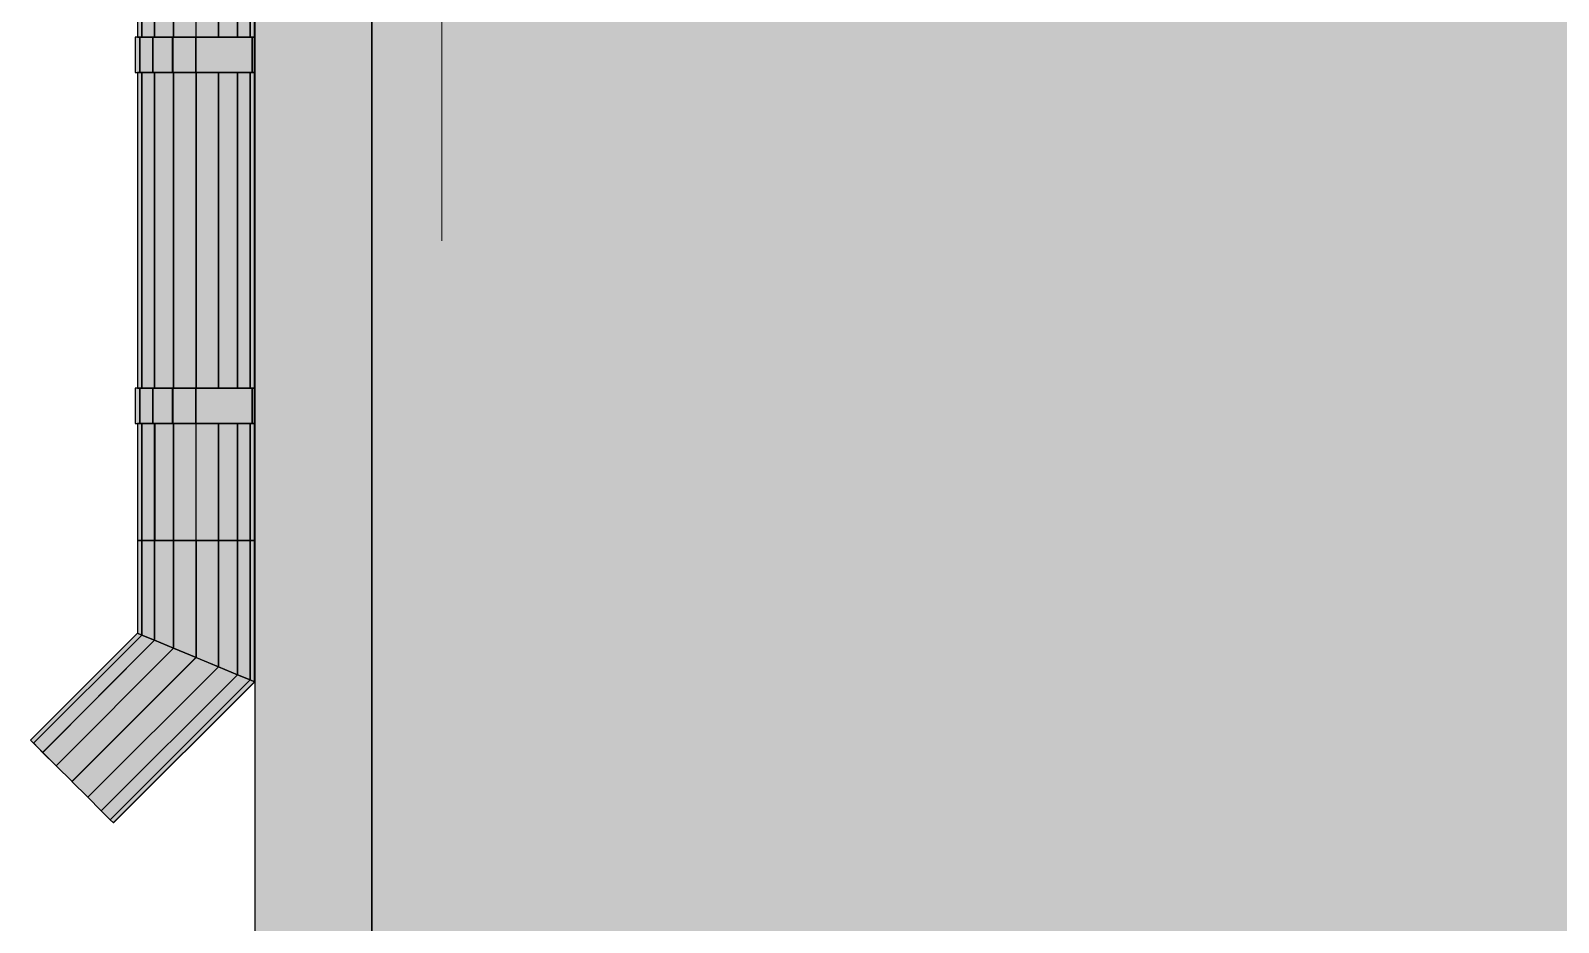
# Model space of a CAD drawing. Extents: x 8 to 21351, y 0 to 420.
# Drawn here: x 18939.43 to 18945.96, y 138.57 to 142.38 of the extents above; entities that cross this region are included whole.
import ezdxf

# ---------------------------------------------------------------- set-up
doc = ezdxf.new("R2010")
doc.units = 0

msp = doc.modelspace()

# ---------------------------------------------------------------- hatches: boundary and pattern name
h = msp.add_hatch(color=7)
h.paths.add_polyline_path([(18956.5063, 185.2079), (18940.8893, 181.8889), (18940.8893, 137.3928), (18944.3143, 137.3928), (18953.5643, 142.0178), (18953.5643, 142.3928), (18954.3393, 142.3928), (18954.3393, 154.8929), (18971.8393, 154.8929), (18971.8393, 137.3928), (19031.9894, 137.3928), (19031.9894, 181.7829), (18986.1893, 191.5179)])
h.paths.add_polyline_path([(18954.3393, 168.8929), (18954.3393, 176.3929), (18971.8393, 176.3929), (18971.8393, 168.8929)])
h.paths.add_polyline_path([(19000.5393, 168.8929), (19000.5393, 176.3929), (19018.0394, 176.3929), (19018.0394, 168.8929)])
h = msp.add_hatch(color=7)
h.paths.add_polyline_path([(18956.5063, 185.2079), (18940.8893, 181.8889), (18940.8893, 137.3928), (18944.3143, 137.3928), (18953.5643, 142.0178), (18953.5643, 142.3928), (18954.3393, 142.3928), (18954.3393, 154.8929), (18971.8393, 154.8929), (18971.8393, 137.3928), (19031.9894, 137.3928), (19031.9894, 181.7829), (18986.1893, 191.5179)])
h.paths.add_polyline_path([(18954.3393, 168.8929), (18954.3393, 176.3929), (18971.8393, 176.3929), (18971.8393, 168.8929)])
h.paths.add_polyline_path([(19000.5393, 168.8929), (19000.5393, 176.3929), (19018.0394, 176.3929), (19018.0394, 168.8929)])
for points in [[(18940.3892, 137.3928), (18940.8892, 137.3928), (18940.8892, 181.8889), (18940.3892, 181.7829)], [(18940.3892, 137.3928), (18940.8892, 137.3928), (18940.8892, 181.8889), (18940.3892, 181.7829)], [(18940.3874, 142.1998), (18940.3874, 142.3498), (18940.3774, 142.3498), (18940.3774, 142.1998)], [(18940.3879, 142.1998), (18940.3889, 142.1998), (18940.3889, 142.3498), (18940.3879, 142.3498)], [(18940.3874, 140.6998), (18940.3874, 140.8498), (18940.3774, 140.8498), (18940.3774, 140.6998)], [(18940.3879, 140.6998), (18940.3889, 140.6998), (18940.3889, 140.8498), (18940.3879, 140.8498)]]:
    msp.add_hatch(color=7).paths.add_polyline_path(points)
at = {"true_color": 0xffffff}
for points in [[(18940.3689, 152.8499), (18940.3879, 152.8499), (18940.3879, 152.6999), (18940.3689, 152.6999), (18940.3689, 151.3499), (18940.3879, 151.3499), (18940.3879, 151.1999), (18940.3689, 151.1999), (18940.3689, 149.8499), (18940.3879, 149.8499), (18940.3879, 149.6999), (18940.3689, 149.6999), (18940.3689, 148.3499), (18940.3879, 148.3499), (18940.3879, 148.1999), (18940.3689, 148.1999), (18940.3689, 146.8499), (18940.3879, 146.8499), (18940.3879, 146.6999), (18940.3689, 146.6999), (18940.3689, 145.3499), (18940.3879, 145.3499), (18940.3879, 145.1999), (18940.3689, 145.1999), (18940.3689, 143.8498), (18940.3879, 143.8498), (18940.3879, 143.6998), (18940.3689, 143.6998), (18940.3689, 142.3498), (18940.3769, 142.3498), (18940.3879, 142.3498), (18940.3879, 142.1998), (18940.3769, 142.1998), (18940.3689, 142.1998), (18940.3689, 140.8498), (18940.3879, 140.8498), (18940.3879, 140.6998), (18940.3689, 140.6998), (18940.3689, 140.1998), (18940.3879, 140.1998), (18940.3879, 154.8929), (18940.3689, 154.8929), (18940.3689, 154.3499), (18940.3879, 154.3499), (18940.3879, 154.1999), (18940.3689, 154.1999)], [(18940.3879, 140.1998), (18940.3889, 140.1998), (18940.3889, 154.8929), (18940.3879, 154.8929), (18940.3879, 154.3499), (18940.3889, 154.3499), (18940.3889, 154.1999), (18940.3879, 154.1999), (18940.3879, 152.8499), (18940.3889, 152.8499), (18940.3889, 152.6999), (18940.3879, 152.6999), (18940.3879, 151.3499), (18940.3889, 151.3499), (18940.3889, 151.1999), (18940.3879, 151.1999), (18940.3879, 149.8499), (18940.3889, 149.8499), (18940.3889, 149.6999), (18940.3879, 149.6999), (18940.3879, 148.3499), (18940.3889, 148.3499), (18940.3889, 148.1999), (18940.3879, 148.1999), (18940.3879, 146.8499), (18940.3889, 146.8499), (18940.3889, 146.6999), (18940.3879, 146.6999), (18940.3879, 145.3499), (18940.3889, 145.3499), (18940.3889, 145.1999), (18940.3879, 145.1999), (18940.3879, 143.8498), (18940.3889, 143.8498), (18940.3889, 143.6998), (18940.3879, 143.6998), (18940.3879, 142.3498), (18940.3889, 142.3498), (18940.3889, 142.1998), (18940.3879, 142.1998), (18940.3879, 140.8498), (18940.3889, 140.8498), (18940.3889, 140.6998), (18940.3879, 140.6998)], [(18939.8879, 143.6998), (18939.8879, 142.3498), (18939.9069, 142.3498), (18939.9069, 143.6998)], [(18939.9069, 143.6998), (18939.9069, 142.3498), (18939.9609, 142.3498), (18939.9609, 143.6998)], [(18939.9611, 143.6998), (18939.9611, 142.3498), (18940.0421, 142.3498), (18940.0421, 143.6998)], [(18940.0422, 143.6998), (18940.0422, 142.3498), (18940.1382, 142.3498), (18940.1382, 143.6998)], [(18940.2336, 143.6998), (18940.1376, 143.6998), (18940.1376, 142.3498), (18940.2336, 142.3498)], [(18940.2336, 143.6998), (18940.2336, 142.3498), (18940.3146, 142.3498), (18940.3146, 143.6998)], [(18940.3689, 143.6998), (18940.3149, 143.6998), (18940.3149, 142.3498), (18940.3689, 142.3498)], [(18939.8972, 142.1998), (18939.8972, 142.3498), (18939.8772, 142.3498), (18939.8772, 142.1998)], [(18939.9536, 142.1998), (18939.9536, 142.3498), (18939.8976, 142.3498), (18939.8976, 142.1998)], [(18939.9536, 142.3498), (18939.9536, 142.1998), (18940.0376, 142.1998), (18940.0376, 142.3498)], [(18940.1374, 142.1998), (18940.1374, 142.3498), (18940.0384, 142.3498), (18940.0384, 142.1998)], [(18940.3774, 142.1998), (18940.3774, 142.3498), (18940.1374, 142.3498), (18940.1374, 142.1998)], [(18940.3874, 142.1998), (18940.3874, 142.3498), (18940.3774, 142.3498), (18940.3774, 142.1998)], [(18940.3879, 142.1998), (18940.3889, 142.1998), (18940.3889, 142.3498), (18940.3879, 142.3498)], [(18939.8879, 140.8498), (18939.9069, 140.8498), (18939.9069, 142.1998), (18939.8879, 142.1998)], [(18939.9069, 142.1998), (18939.9069, 140.8498), (18939.9609, 140.8498), (18939.9609, 142.1998)], [(18939.9611, 142.1998), (18939.9611, 140.8498), (18940.0421, 140.8498), (18940.0421, 142.1998)], [(18940.1379, 142.1998), (18940.0419, 142.1998), (18940.0419, 140.8498), (18940.1379, 140.8498)], [(18940.1379, 142.1998), (18940.1379, 140.8498), (18940.2339, 140.8498), (18940.2339, 142.1998)], [(18940.2336, 142.1998), (18940.2336, 140.8498), (18940.3146, 140.8498), (18940.3146, 142.1998)], [(18940.3689, 142.1998), (18940.3149, 142.1998), (18940.3149, 140.8498), (18940.3689, 140.8498)], [(18939.8972, 140.6998), (18939.8972, 140.8498), (18939.8772, 140.8498), (18939.8772, 140.6998)], [(18939.9536, 140.6998), (18939.9536, 140.8498), (18939.8976, 140.8498), (18939.8976, 140.6998)], [(18939.9536, 140.8498), (18939.9536, 140.6998), (18940.0376, 140.6998), (18940.0376, 140.8498)], [(18940.1374, 140.6998), (18940.1374, 140.8498), (18940.0384, 140.8498), (18940.0384, 140.6998)], [(18940.3774, 140.6998), (18940.3774, 140.8498), (18940.1374, 140.8498), (18940.1374, 140.6998)], [(18940.3874, 140.6998), (18940.3874, 140.8498), (18940.3774, 140.8498), (18940.3774, 140.6998)], [(18940.3879, 140.6998), (18940.3889, 140.6998), (18940.3889, 140.8498), (18940.3879, 140.8498)], [(18939.9069, 140.6998), (18939.8879, 140.6998), (18939.8879, 140.1998), (18939.9069, 140.1998)], [(18939.9069, 140.6998), (18939.9069, 140.1998), (18939.9609, 140.1998), (18939.9609, 140.6998)], [(18940.0422, 140.6998), (18939.9612, 140.6998), (18939.9612, 140.1998), (18940.0422, 140.1998)], [(18940.0422, 140.6998), (18940.0422, 140.1998), (18940.1382, 140.1998), (18940.1382, 140.6998)], [(18940.2336, 140.6998), (18940.1376, 140.6998), (18940.1376, 140.1998), (18940.2336, 140.1998)], [(18940.2336, 140.6998), (18940.2336, 140.1998), (18940.3146, 140.1998), (18940.3146, 140.6998)], [(18940.3147, 140.6998), (18940.3147, 140.1998), (18940.3687, 140.1998), (18940.3687, 140.6998)], [(18939.8879, 140.1998), (18939.8879, 139.8028), (18939.9069, 139.7948), (18939.9069, 140.1998)], [(18939.9069, 140.1998), (18939.9069, 139.7948), (18939.9609, 139.7728), (18939.9609, 140.1998)], [(18939.9611, 140.1998), (18939.9611, 139.7728), (18940.0421, 139.7388), (18940.0421, 140.1998)], [(18940.0422, 139.7388), (18940.1382, 139.6998), (18940.1382, 140.1998), (18940.0422, 140.1998)], [(18940.1379, 139.6998), (18940.2339, 139.6598), (18940.2339, 140.1998), (18940.1379, 140.1998)], [(18940.2336, 140.1998), (18940.2336, 139.6598), (18940.3146, 139.6258), (18940.3146, 140.1998)], [(18940.3147, 140.1998), (18940.3147, 139.6258), (18940.3687, 139.6038), (18940.3687, 140.1998)], [(18940.3689, 140.1998), (18940.3689, 139.6038), (18940.3879, 139.5958), (18940.3879, 140.1998)], [(18940.3879, 140.1998), (18940.3879, 139.5968), (18940.3889, 139.5958), (18940.3889, 140.1998)], [(18939.8879, 139.8028), (18939.4309, 139.3458), (18939.4439, 139.3328), (18939.9069, 139.7948)], [(18939.9069, 139.7948), (18939.4439, 139.3328), (18939.4829, 139.2938), (18939.9609, 139.7728)], [(18939.9611, 139.7728), (18939.4821, 139.2938), (18939.5401, 139.2368), (18940.0421, 139.7388)], [(18939.5399, 139.2368), (18939.6079, 139.1688), (18940.1379, 139.6998), (18940.0419, 139.7388)], [(18939.6076, 139.1688), (18939.6756, 139.1018), (18940.2336, 139.6598), (18940.1376, 139.6998)], [(18940.2336, 139.6598), (18939.6756, 139.1018), (18939.7326, 139.0438), (18940.3146, 139.6258)], [(18940.3147, 139.6258), (18939.7327, 139.0438), (18939.7707, 139.0058), (18940.3687, 139.6038)], [(18940.3689, 139.6038), (18939.7709, 139.0058), (18939.7849, 138.9928), (18940.3879, 139.5958)]]:
    msp.add_hatch(color=0, dxfattribs=at).paths.add_polyline_path(points)

# ---------------------------------------------------------------- linework, layer by layer
at = {"color": 7, "lineweight": 15}
for p, q in [((18940.3892, 137.3928), (18940.3892, 181.7829)), ((18940.3879, 154.8929), (18940.3879, 140.1998)), ((18941.1892, 145.0079), (18941.1892, 141.4798)), ((18939.8879, 143.6998), (18939.8879, 142.3498)), ((18939.8972, 142.3498), (18939.8772, 142.3498)), ((18939.8774, 142.1998), (18939.8774, 142.3498)), ((18939.9536, 142.3498), (18939.8976, 142.3498)), ((18940.0379, 142.3498), (18939.9539, 142.3498)), ((18940.1374, 142.3498), (18940.0384, 142.3498)), ((18940.3774, 142.3498), (18940.1374, 142.3498)), ((18940.3874, 142.3498), (18940.3774, 142.3498)), ((18940.3774, 142.1998), (18940.3774, 142.3498)), ((18940.3874, 142.1998), (18940.3874, 142.3498)), ((18940.3887, 142.3498), (18940.3877, 142.3498)), ((18940.3887, 142.1998), (18940.3887, 142.3498)), ((18939.8972, 142.1998), (18939.8772, 142.1998)), ((18939.8879, 142.1998), (18939.8879, 140.8498)), ((18939.9536, 142.1998), (18939.8976, 142.1998)), ((18940.0379, 142.1998), (18939.9539, 142.1998)), ((18940.1374, 142.1998), (18940.0384, 142.1998)), ((18940.3774, 142.1998), (18940.1374, 142.1998)), ((18940.3874, 142.1998), (18940.3774, 142.1998)), ((18940.3887, 142.1998), (18940.3877, 142.1998)), ((18939.8972, 140.8498), (18939.8772, 140.8498)), ((18939.8774, 140.6998), (18939.8774, 140.8498)), ((18939.9536, 140.8498), (18939.8976, 140.8498)), ((18940.0379, 140.8498), (18939.9539, 140.8498)), ((18940.1374, 140.8498), (18940.0384, 140.8498)), ((18940.3774, 140.8498), (18940.1374, 140.8498)), ((18940.3874, 140.8498), (18940.3774, 140.8498)), ((18940.3774, 140.6998), (18940.3774, 140.8498)), ((18940.3874, 140.6998), (18940.3874, 140.8498)), ((18940.3887, 140.8498), (18940.3877, 140.8498)), ((18940.3887, 140.6998), (18940.3887, 140.8498)), ((18939.8972, 140.6998), (18939.8772, 140.6998)), ((18939.8879, 140.6998), (18939.8879, 140.1998)), ((18939.9536, 140.6998), (18939.8976, 140.6998)), ((18940.0379, 140.6998), (18939.9539, 140.6998)), ((18940.1374, 140.6998), (18940.0384, 140.6998)), ((18940.3774, 140.6998), (18940.1374, 140.6998)), ((18940.3874, 140.6998), (18940.3774, 140.6998)), ((18940.3887, 140.6998), (18940.3877, 140.6998)), ((18939.8879, 140.1998), (18939.8879, 139.8028)), ((18939.8879, 140.1998), (18939.9069, 140.1998)), ((18939.9069, 140.1998), (18939.9609, 140.1998)), ((18939.9611, 140.1998), (18940.0421, 140.1998)), ((18940.0422, 140.1998), (18940.1382, 140.1998)), ((18940.1379, 140.1998), (18940.2339, 140.1998)), ((18940.2336, 140.1998), (18940.3146, 140.1998)), ((18940.3147, 140.1998), (18940.3687, 140.1998)), ((18940.3689, 140.1998), (18940.3879, 140.1998)), ((18940.3879, 140.1998), (18940.3889, 140.1998)), ((18940.3879, 140.1998), (18940.3879, 139.5958)), ((18939.8879, 139.8028), (18939.4309, 139.3458)), ((18939.8879, 139.8028), (18939.9069, 139.7948)), ((18939.9069, 139.7948), (18939.9609, 139.7728)), ((18939.9611, 139.7728), (18940.0421, 139.7388)), ((18940.2336, 139.6598), (18940.3146, 139.6258)), ((18940.3147, 139.6258), (18940.3687, 139.6038)), ((18940.3879, 139.5958), (18939.7839, 138.9928)), ((18940.3892, 139.5958), (18939.7852, 138.9928)), ((18940.3689, 139.6038), (18940.3879, 139.5958)), ((18940.3879, 139.5968), (18940.3889, 139.5958)), ((18939.4308, 139.3458), (18939.4438, 139.3328)), ((18939.4443, 139.3328), (18939.4823, 139.2938)), ((18939.4826, 139.2938), (18939.5396, 139.2368)), ((18939.5399, 139.2368), (18939.6079, 139.1688)), ((18939.6076, 139.1688), (18939.6756, 139.1018)), ((18939.6752, 139.1018), (18939.7322, 139.0438)), ((18939.7326, 139.0438), (18939.7706, 139.0058)), ((18939.7709, 139.0058), (18939.7849, 138.9928)), ((18939.785, 138.9928), (18939.786, 138.9928))]:
    msp.add_line(p, q, dxfattribs=at)
at = {"color": 7}
for points in [[(18956.5063, 185.2079), (18940.8893, 181.8889), (18940.8893, 137.3928), (18944.3143, 137.3928), (18953.5643, 142.0178), (18953.5643, 142.3928), (18954.3393, 142.3928), (18954.3393, 154.8929), (18971.8393, 154.8929), (18971.8393, 137.3928), (19031.9894, 137.3928), (19031.9894, 181.7829), (18986.1893, 191.5179)], [(18956.5063, 185.2079), (18940.8893, 181.8889), (18940.8893, 137.3928), (18944.3143, 137.3928), (18953.5643, 142.0178), (18953.5643, 142.3928), (18954.3393, 142.3928), (18954.3393, 154.8929), (18971.8393, 154.8929), (18971.8393, 137.3928), (19031.9894, 137.3928), (19031.9894, 181.7829), (18986.1893, 191.5179)], [(18940.3892, 137.3928), (18940.8892, 137.3928), (18940.8892, 181.8889), (18940.3892, 181.7829)], [(18940.3892, 137.3928), (18940.8892, 137.3928), (18940.8892, 181.8889), (18940.3892, 181.7829)], [(18940.3874, 142.1998), (18940.3874, 142.3498), (18940.3774, 142.3498), (18940.3774, 142.1998)], [(18940.3879, 142.1998), (18940.3889, 142.1998), (18940.3889, 142.3498), (18940.3879, 142.3498)], [(18940.3874, 140.6998), (18940.3874, 140.8498), (18940.3774, 140.8498), (18940.3774, 140.6998)], [(18940.3879, 140.6998), (18940.3889, 140.6998), (18940.3889, 140.8498), (18940.3879, 140.8498)]]:
    msp.add_lwpolyline(points, close=True, dxfattribs=at)
at = {"color": 0, "true_color": 0xffffff}
for points in [[(18940.3689, 143.6998), (18940.3689, 142.3498), (18940.3769, 142.3498), (18940.3879, 142.3498), (18940.3879, 142.1998), (18940.3769, 142.1998), (18940.3689, 142.1998), (18940.3689, 140.8498), (18940.3879, 140.8498), (18940.3879, 140.6998), (18940.3689, 140.6998), (18940.3689, 140.1998), (18940.3879, 140.1998), (18940.3879, 154.8929)], [(18940.3879, 143.6998), (18940.3879, 142.3498), (18940.3889, 142.3498), (18940.3889, 142.1998), (18940.3879, 142.1998), (18940.3879, 140.8498), (18940.3889, 140.8498), (18940.3889, 140.6998), (18940.3879, 140.6998), (18940.3879, 140.1998), (18940.3889, 140.1998), (18940.3889, 154.8929)]]:
    msp.add_lwpolyline(points, dxfattribs=at)
for points in [[(18939.8879, 143.6998), (18939.8879, 142.3498), (18939.9069, 142.3498), (18939.9069, 143.6998)], [(18939.9069, 143.6998), (18939.9069, 142.3498), (18939.9609, 142.3498), (18939.9609, 143.6998)], [(18939.9611, 143.6998), (18939.9611, 142.3498), (18940.0421, 142.3498), (18940.0421, 143.6998)], [(18940.0422, 143.6998), (18940.0422, 142.3498), (18940.1382, 142.3498), (18940.1382, 143.6998)], [(18940.2336, 143.6998), (18940.1376, 143.6998), (18940.1376, 142.3498), (18940.2336, 142.3498)], [(18940.2336, 143.6998), (18940.2336, 142.3498), (18940.3146, 142.3498), (18940.3146, 143.6998)], [(18940.3689, 143.6998), (18940.3149, 143.6998), (18940.3149, 142.3498), (18940.3689, 142.3498)], [(18939.8972, 142.1998), (18939.8972, 142.3498), (18939.8772, 142.3498), (18939.8772, 142.1998)], [(18939.9536, 142.1998), (18939.9536, 142.3498), (18939.8976, 142.3498), (18939.8976, 142.1998)], [(18939.9536, 142.3498), (18939.9536, 142.1998), (18940.0376, 142.1998), (18940.0376, 142.3498)], [(18940.1374, 142.1998), (18940.1374, 142.3498), (18940.0384, 142.3498), (18940.0384, 142.1998)], [(18940.3774, 142.1998), (18940.3774, 142.3498), (18940.1374, 142.3498), (18940.1374, 142.1998)], [(18940.3874, 142.1998), (18940.3874, 142.3498), (18940.3774, 142.3498), (18940.3774, 142.1998)], [(18940.3879, 142.1998), (18940.3889, 142.1998), (18940.3889, 142.3498), (18940.3879, 142.3498)], [(18939.8879, 140.8498), (18939.9069, 140.8498), (18939.9069, 142.1998), (18939.8879, 142.1998)], [(18939.9069, 142.1998), (18939.9069, 140.8498), (18939.9609, 140.8498), (18939.9609, 142.1998)], [(18939.9611, 142.1998), (18939.9611, 140.8498), (18940.0421, 140.8498), (18940.0421, 142.1998)], [(18940.1379, 142.1998), (18940.0419, 142.1998), (18940.0419, 140.8498), (18940.1379, 140.8498)], [(18940.1379, 142.1998), (18940.1379, 140.8498), (18940.2339, 140.8498), (18940.2339, 142.1998)], [(18940.2336, 142.1998), (18940.2336, 140.8498), (18940.3146, 140.8498), (18940.3146, 142.1998)], [(18940.3689, 142.1998), (18940.3149, 142.1998), (18940.3149, 140.8498), (18940.3689, 140.8498)], [(18939.8972, 140.6998), (18939.8972, 140.8498), (18939.8772, 140.8498), (18939.8772, 140.6998)], [(18939.9536, 140.6998), (18939.9536, 140.8498), (18939.8976, 140.8498), (18939.8976, 140.6998)], [(18939.9536, 140.8498), (18939.9536, 140.6998), (18940.0376, 140.6998), (18940.0376, 140.8498)], [(18940.1374, 140.6998), (18940.1374, 140.8498), (18940.0384, 140.8498), (18940.0384, 140.6998)], [(18940.3774, 140.6998), (18940.3774, 140.8498), (18940.1374, 140.8498), (18940.1374, 140.6998)], [(18940.3874, 140.6998), (18940.3874, 140.8498), (18940.3774, 140.8498), (18940.3774, 140.6998)], [(18940.3879, 140.6998), (18940.3889, 140.6998), (18940.3889, 140.8498), (18940.3879, 140.8498)], [(18939.9069, 140.6998), (18939.8879, 140.6998), (18939.8879, 140.1998), (18939.9069, 140.1998)], [(18939.9069, 140.6998), (18939.9069, 140.1998), (18939.9609, 140.1998), (18939.9609, 140.6998)], [(18940.0422, 140.6998), (18939.9612, 140.6998), (18939.9612, 140.1998), (18940.0422, 140.1998)], [(18940.0422, 140.6998), (18940.0422, 140.1998), (18940.1382, 140.1998), (18940.1382, 140.6998)], [(18940.2336, 140.6998), (18940.1376, 140.6998), (18940.1376, 140.1998), (18940.2336, 140.1998)], [(18940.2336, 140.6998), (18940.2336, 140.1998), (18940.3146, 140.1998), (18940.3146, 140.6998)], [(18940.3147, 140.6998), (18940.3147, 140.1998), (18940.3687, 140.1998), (18940.3687, 140.6998)], [(18939.8879, 140.1998), (18939.8879, 139.8028), (18939.9069, 139.7948), (18939.9069, 140.1998)], [(18939.9069, 140.1998), (18939.9069, 139.7948), (18939.9609, 139.7728), (18939.9609, 140.1998)], [(18939.9611, 140.1998), (18939.9611, 139.7728), (18940.0421, 139.7388), (18940.0421, 140.1998)], [(18940.0422, 139.7388), (18940.1382, 139.6998), (18940.1382, 140.1998), (18940.0422, 140.1998)], [(18940.1379, 139.6998), (18940.2339, 139.6598), (18940.2339, 140.1998), (18940.1379, 140.1998)], [(18940.2336, 140.1998), (18940.2336, 139.6598), (18940.3146, 139.6258), (18940.3146, 140.1998)], [(18940.3147, 140.1998), (18940.3147, 139.6258), (18940.3687, 139.6038), (18940.3687, 140.1998)], [(18940.3689, 140.1998), (18940.3689, 139.6038), (18940.3879, 139.5958), (18940.3879, 140.1998)], [(18940.3879, 140.1998), (18940.3879, 139.5968), (18940.3889, 139.5958), (18940.3889, 140.1998)], [(18939.8879, 139.8028), (18939.4309, 139.3458), (18939.4439, 139.3328), (18939.9069, 139.7948)], [(18939.9069, 139.7948), (18939.4439, 139.3328), (18939.4829, 139.2938), (18939.9609, 139.7728)], [(18939.9611, 139.7728), (18939.4821, 139.2938), (18939.5401, 139.2368), (18940.0421, 139.7388)], [(18939.5399, 139.2368), (18939.6079, 139.1688), (18940.1379, 139.6998), (18940.0419, 139.7388)], [(18939.6076, 139.1688), (18939.6756, 139.1018), (18940.2336, 139.6598), (18940.1376, 139.6998)], [(18940.2336, 139.6598), (18939.6756, 139.1018), (18939.7326, 139.0438), (18940.3146, 139.6258)], [(18940.3147, 139.6258), (18939.7327, 139.0438), (18939.7707, 139.0058), (18940.3687, 139.6038)], [(18940.3689, 139.6038), (18939.7709, 139.0058), (18939.7849, 138.9928), (18940.3879, 139.5958)], [(18940.3879, 139.5958), (18939.7849, 138.9928), (18939.7859, 138.9928), (18940.3889, 139.5958), (18940.3879, 139.5968)]]:
    msp.add_lwpolyline(points, close=True, dxfattribs=at)

doc.saveas('drawing.dxf')
